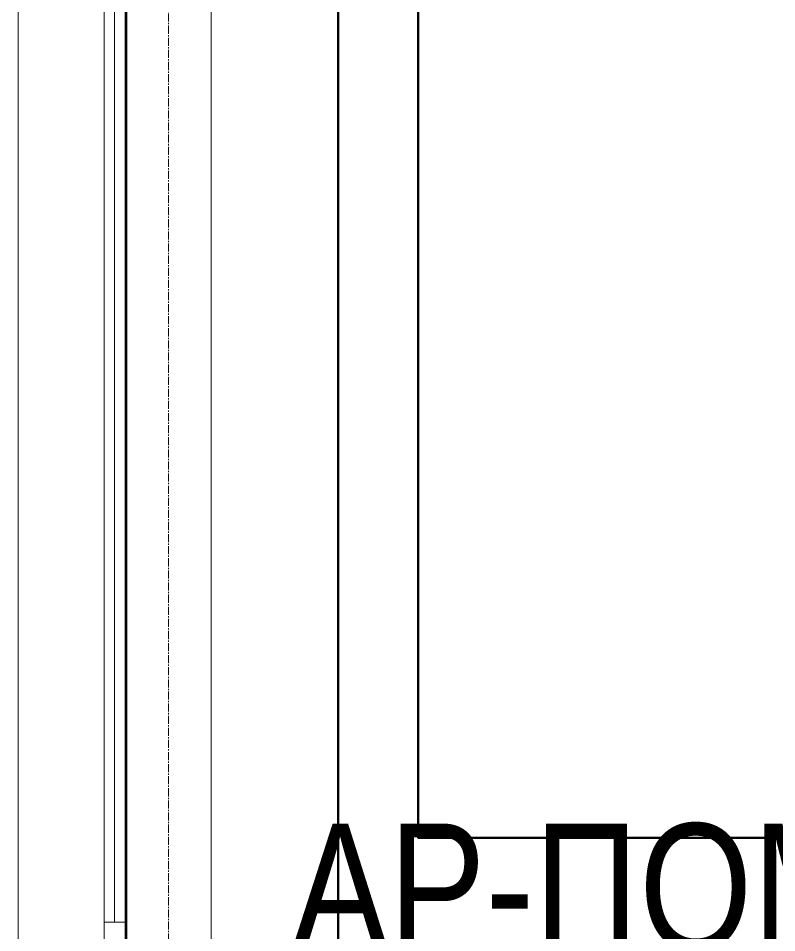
# Model space of a CAD drawing. Header units: millimetres. Extents: x -7155 to 483283, y -227682 to 148426.
# Drawn here: x -355 to 1435, y 64675 to 66833 of the extents above; entities that cross this region are included whole.
import ezdxf
from ezdxf.enums import TextEntityAlignment as Align

# ---------------------------------------------------------------- set-up
doc = ezdxf.new("R2010")
doc.units = ezdxf.units.MM
doc.linetypes.add('CENTER2', pattern=[28.575, 19.05, -3.175, 3.175, -3.175])
for name, color, linetype, lineweight, true_color in [('A-AREA', 7, 'Continuous', 15, 0x7f7f7f), ('АР_Оси_РД_100', 7, 'Continuous', 0, 0x525252), ('РД_Оси_100', 7, 'Continuous', 0, 0x525252)]:
    doc.layers.add(name, color=color, linetype=linetype, lineweight=lineweight, true_color=true_color)
doc.layers.add('A-Wall_Материал_Газоблок_Контур', color=250, linetype='Continuous', lineweight=0)
doc.layers.add('АР_Окна', color=4, linetype='Continuous', lineweight=5)
doc.layers.add('КР_Балки-0.5', color=60, linetype='Continuous', lineweight=50, plot=False)
doc.styles.add('style1', font='ARIALN.TTF')

# ---------------------------------------------------------------- blocks, each defined once
blk = doc.blocks.new('СОШ_2200_АР_ОСИ_М100_28.05.24')
at = {"layer": 'АР_Оси_РД_100', "linetype": 'CENTER2'}
blk.add_line((0, -6155), (0, 139938.679), dxfattribs=at)

msp = doc.modelspace()

# ---------------------------------------------------------------- linework, layer by layer
at = {"color": 1, "lineweight": 50}
msp.add_lwpolyline([(589, 87844), (11994, 87844), (11994, 64899), (589, 64899)], close=True, dxfattribs=at)
at = {"layer": 'A-Wall_Материал_Газоблок_Контур', "color": 18, "linetype": 'Continuous', "lineweight": 0, "true_color": 0x000000}
for p, q in [((-355, 67000), (-355, 64600)), ((100, 64600), (100, 67000))]:
    msp.add_line(p, q, dxfattribs=at)
at = {"layer": 'АР_Окна', "color": 18, "linetype": 'Continuous', "lineweight": 5, "true_color": 0x000000}
for p, q in [((-355, 67000), (-355, 64600)), ((100, 67000), (100, 64600)), ((-152.5, 64650), (-152.5, 66950)), ((-102.5, 66950), (-102.5, 64650)), ((-127.5, 66900), (-127.5, 64700)), ((-152.5, 64700), (-102.5, 64700))]:
    msp.add_line(p, q, dxfattribs=at)
at = {"layer": 'КР_Балки-0.5', "color": 18, "ltscale": 200, "true_color": 0x000000}
for p, q in [((-100, 64295), (-100, 90800)), ((-100, 64295), (-100, 90800)), ((400, 90800), (400, 64295)), ((400, 90800), (400, 64295))]:
    msp.add_line(p, q, dxfattribs=at)

# ---------------------------------------------------------------- block references
at = {"layer": 'РД_Оси_100'}
msp.add_blockref('СОШ_2200_АР_ОСИ_М100_28.05.24', (0, 0), dxfattribs=at)

# ---------------------------------------------------------------- texts
at = {"layer": 'A-AREA', "color": 18, "true_color": 0x000000, "style": 'style1'}
msp.add_attdef('АР-ПОМЕЩЕНИЕ:ПЛОЩАДЬ', text='00', height=300, dxfattribs=at).set_placement((2652.5, 64741.5), align=Align.MIDDLE)

doc.saveas('drawing.dxf')
